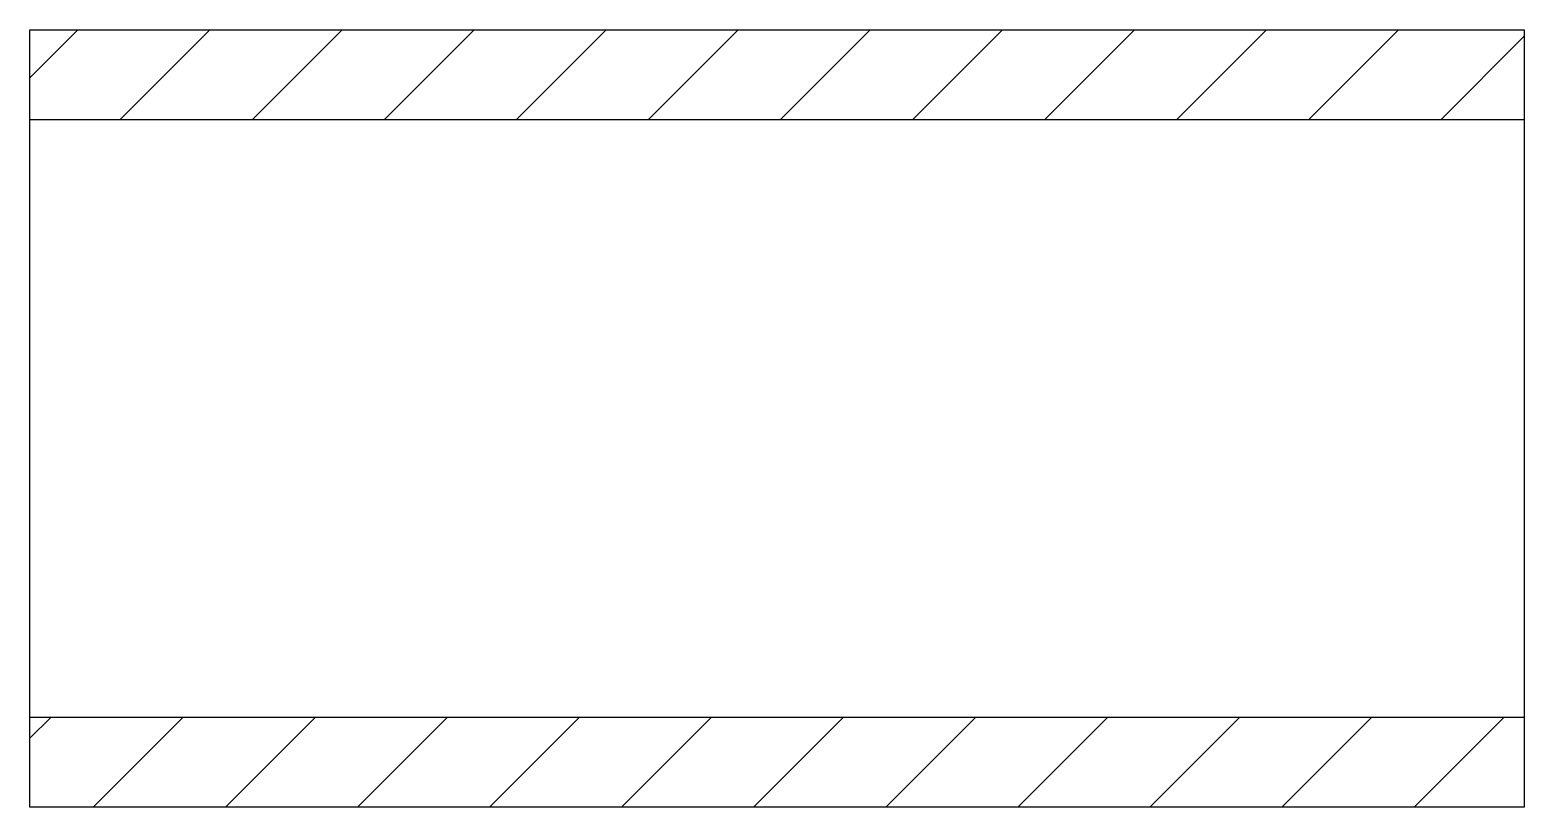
# Model space of a CAD drawing. Header units: centimetres. Extents: x 2799 to 2899, y 2155 to 2207.
import ezdxf

# ---------------------------------------------------------------- set-up
doc = ezdxf.new("R2010")
doc.units = ezdxf.units.CM
doc.header["$LTSCALE"] = 200
doc.header["$MEASUREMENT"] = 0
doc.layers.get('0').update_dxf_attribs({"linetype": 'CONTINUOUS'})
doc.layers.add('5', color=5, linetype='CONTINUOUS')

msp = doc.modelspace()

# ---------------------------------------------------------------- hatches: boundary and pattern name
at = {"layer": '5', "ltscale": 0.05}
h = msp.add_hatch(dxfattribs=at)
h.set_pattern_fill('ANSI31', color=256, scale=50, style=0)
h.set_pattern_definition([(45, (0, 5317.842), (-4.419417, 4.419417), [])])
h.paths.add_polyline_path([(2899.47, 2207.34), (2799.47, 2207.34), (2799.47, 2201.34), (2899.47, 2201.34)])
h.paths.add_polyline_path([(2899.47, 2161.34), (2799.47, 2161.34), (2799.47, 2155.34), (2899.47, 2155.34)])

# ---------------------------------------------------------------- linework, layer by layer
at = {"ltscale": 0.05}
for p, q in [((2799.47, 2207.34), (2899.47, 2207.34)), ((2799.47, 2155.34), (2799.47, 2207.34)), ((2899.47, 2207.34), (2899.47, 2155.34)), ((2799.47, 2201.34), (2899.47, 2201.34)), ((2899.47, 2161.34), (2799.47, 2161.34)), ((2899.47, 2155.34), (2799.47, 2155.34))]:
    msp.add_line(p, q, dxfattribs=at)

doc.saveas('drawing.dxf')
